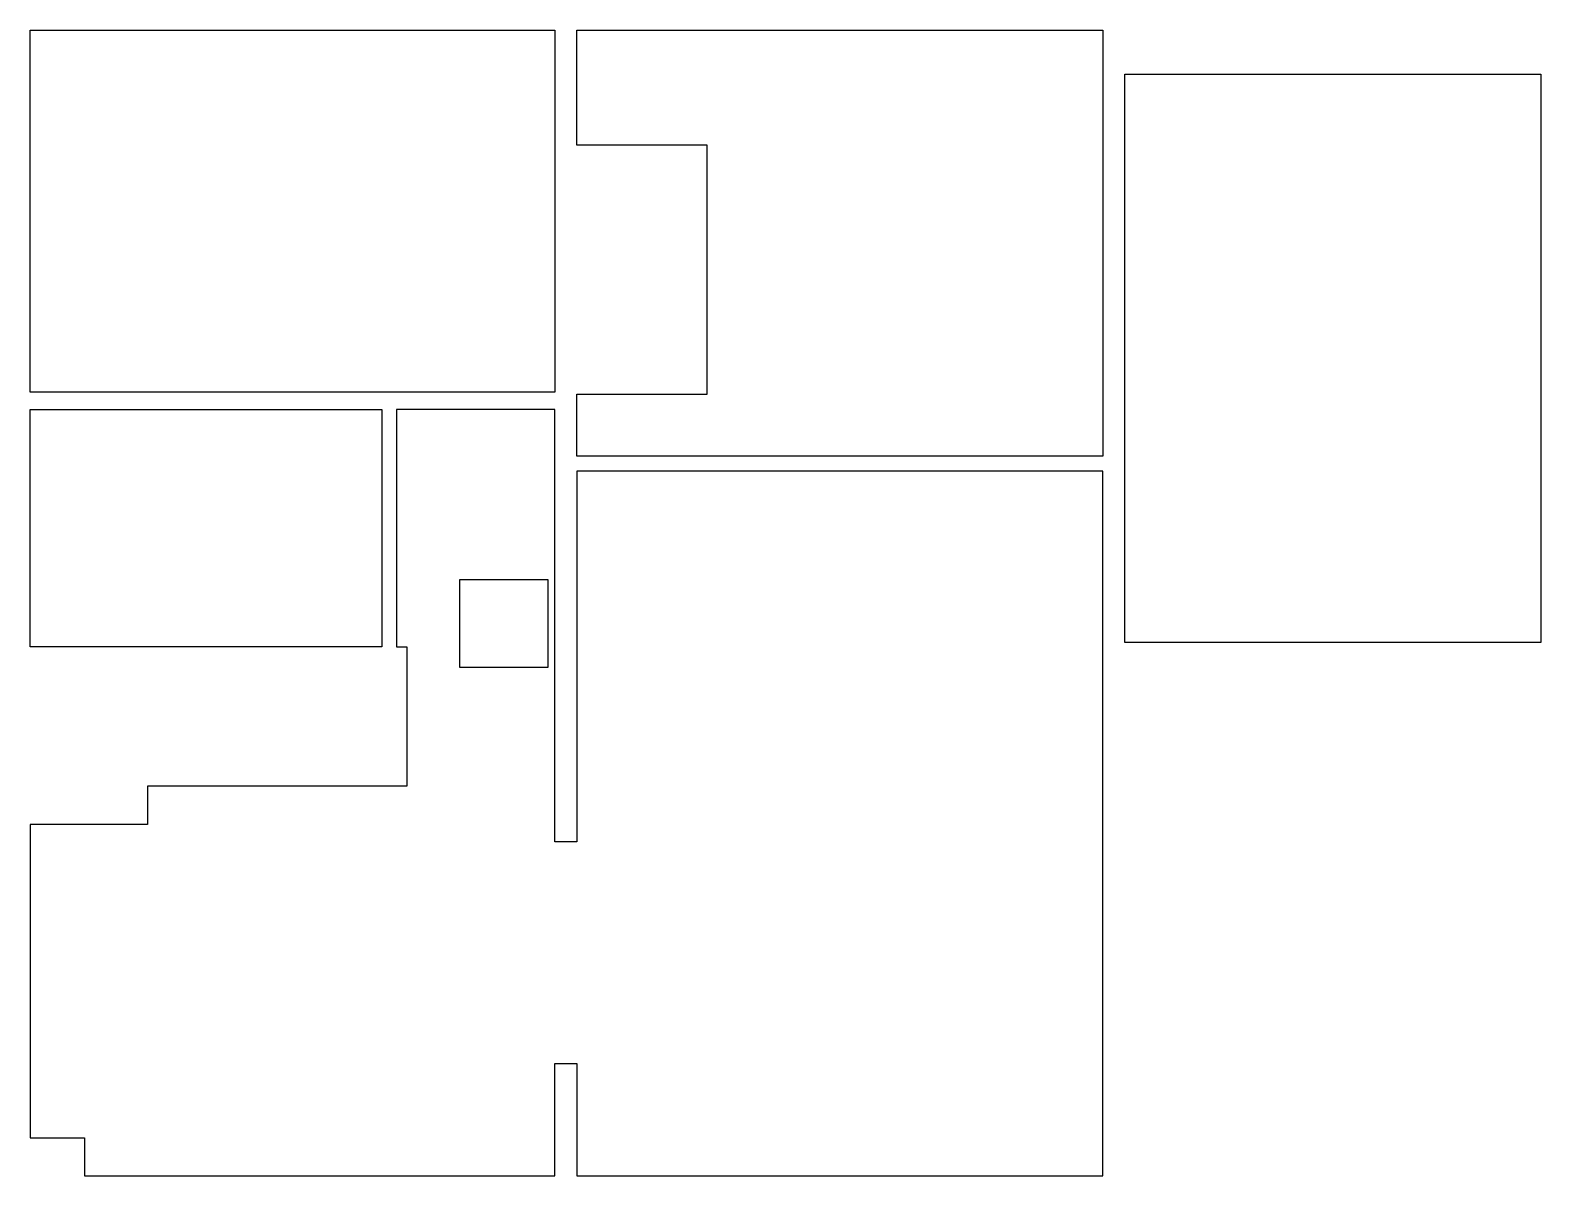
# Model space of a CAD drawing. Header units: metres. Extents: x 3735 to 4766, y 4503 to 5285.
import ezdxf

# ---------------------------------------------------------------- set-up
doc = ezdxf.new("R2010")
doc.units = ezdxf.units.M
doc.layers.add('AREE LEONARDO', color=5, linetype='Continuous')

msp = doc.modelspace()

# ---------------------------------------------------------------- linework, layer by layer
at = {"layer": 'AREE LEONARDO', "color": 5}
for points in [[(3734.942924, 5284.915354), (4092.942924, 5284.915354), (4092.942924, 5037.915354), (3734.942924, 5037.915354)], [(4481.942924, 5254.915354), (4765.91896, 5254.915354), (4765.91896, 4866.915354), (4481.942924, 4866.915354)]]:
    msp.add_lwpolyline(points, close=True, dxfattribs=at)
at = {"layer": 'AREE LEONARDO', "color": 3}
msp.add_lwpolyline([(4107.942924, 5284.915354), (4466.942924, 5284.915354), (4466.942924, 4994.072673), (4107.942924, 4994.072673), (4107.942924, 5036.527933), (4196.994524, 5036.527933), (4196.994524, 5206.527933), (4107.942924, 5206.527933), (4107.942924, 5284.915354)], dxfattribs=at)
at = {"layer": 'AREE LEONARDO', "color": 5}
msp.add_lwpolyline([(4092.942924, 5025.915354), (3984.942924, 5025.915354), (3984.942924, 4863.915354), (3992.102524, 4863.915354), (3992.102524, 4768.915354), (3814.942924, 4768.915354), (3814.942924, 4742.615354), (3734.942924, 4742.615354), (3734.942924, 4528.915354), (3771.942924, 4528.915354), (3771.942924, 4502.915354), (4092.942924, 4502.915354), (4092.942924, 4579.531816), (4107.942924, 4579.531816), (4107.942924, 4502.915354), (4466.942924, 4502.915354), (4466.942924, 4983.915354), (4107.942924, 4983.915354), (4107.942924, 4730.807126), (4092.942924, 4730.807126), (4092.942924, 5025.915354)], dxfattribs=at)
at = {"layer": 'AREE LEONARDO', "color": 3}
msp.add_lwpolyline([(3734.942924, 5025.915354), (3974.942924, 5025.915354), (3974.942924, 4863.915354), (3734.942924, 4863.915354)], close=True, dxfattribs=at)
at = {"layer": 'AREE LEONARDO', "color": 1}
msp.add_lwpolyline([(4028.150982, 4909.874807), (4088.150982, 4909.874807), (4088.150982, 4849.874807), (4028.150982, 4849.874807)], close=True, dxfattribs=at)

doc.saveas('drawing.dxf')
